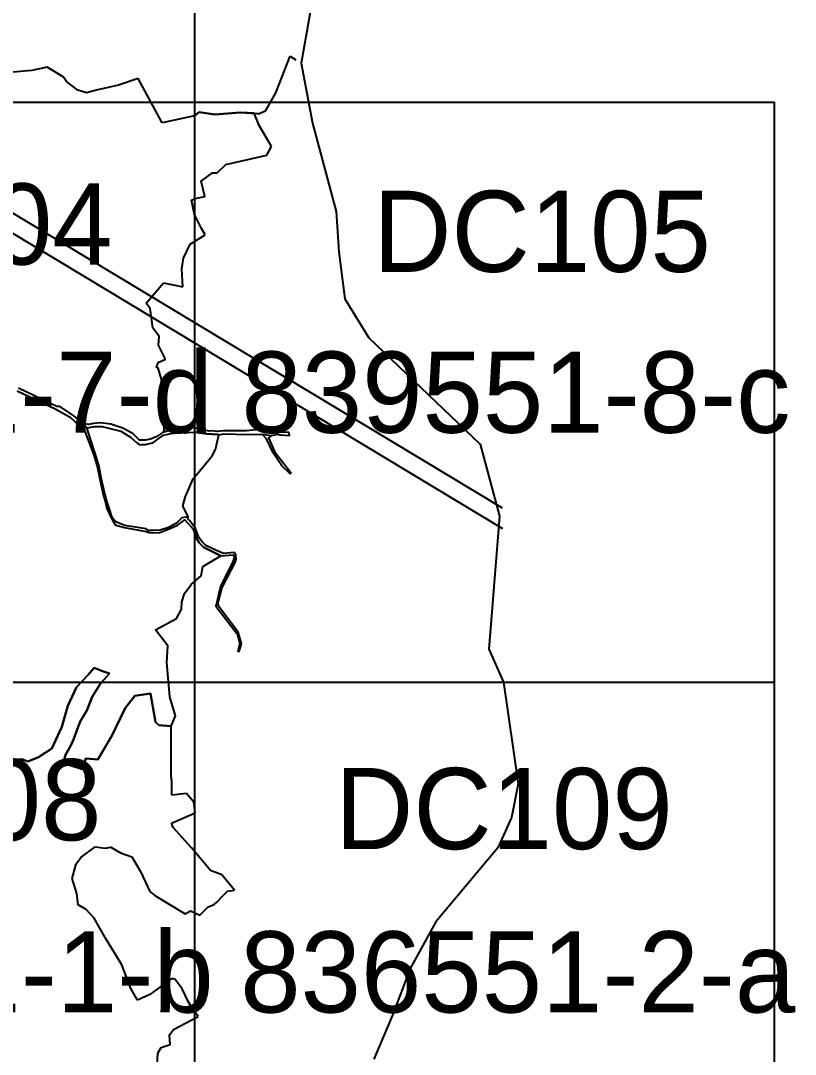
# Model space of a CAD drawing. Extents: x 548357 to 553070, y 1834500 to 1842500.
# Drawn here: x 551850 to 552518, y 1835679 to 1836570 of the extents above; entities that cross this region are included whole.
import ezdxf

# ---------------------------------------------------------------- set-up
doc = ezdxf.new("R2010")
doc.units = 0
for name, color, linetype in [('Level 10', 7, 'Continuous'), ('Level 11', 7, 'Continuous'), ('Level 30', 7, 'Continuous'), ('Level 52', 7, 'Continuous'), ('Level 55', 7, 'Continuous'), ('Level 61', 7, 'Continuous'), ('Level 62', 7, 'Continuous'), ('Level 8', 7, 'Continuous')]:
    doc.layers.add(name, color=color, linetype=linetype)

msp = doc.modelspace()

# ---------------------------------------------------------------- linework, layer by layer
at = {"layer": 'Level 10'}
for p, q in [((551903.13, 1836223.25), (551907.09, 1836219.13)), ((552057.94, 1836213.65), (552066.04, 1836212.58))]:
    msp.add_line(p, q, dxfattribs=at)
for points in [[(552100.78, 1836585.91), (552091.76, 1836533.64), (552101.63, 1836482.02), (552121.77, 1836405.71), (552124.14, 1836371.02), (552129.36, 1836330.63), (552150.18, 1836296.97), (552246.17, 1836205.21), (552262.78, 1836142.99), (552253.61, 1836028.26), (552266.25, 1836000), (552278.87, 1835912.33), (552273.06, 1835883.28), (552261.45, 1835857.13), (552207.74, 1835793.22), (552185.76, 1835752.98), (552170.57, 1835712.82), (552154.3, 1835674.82)], [(551846.79, 1836251.23), (551879.57, 1836235.62), (551892.33, 1836228.53), (551901.5, 1836220.24), (551903.52, 1836218.79), (551905.14, 1836216.12), (551912.44, 1836196.66), (551915.76, 1836186.2), (551918.35, 1836173.48), (551921.03, 1836161.68), (551922.98, 1836154.82), (551924.21, 1836149.57), (551927.86, 1836141.67), (551931.36, 1836135.68), (551933.1, 1836135.1), (551939.19, 1836133.41), (551957.94, 1836129.71), (551960.48, 1836128.87), (551963.27, 1836128.72), (551969.94, 1836128.99), (551977.91, 1836132.06), (551985.18, 1836135.38), (551991.4, 1836139.96), (551998.51, 1836131.73), (552001.33, 1836124.13), (552003.78, 1836120.16), (552007.51, 1836116.31), (552022.32, 1836108.9), (552032.99, 1836109.78), (552034.19, 1836108.22), (552033, 1836104.44), (552022.1, 1836082.33), (552018.91, 1836068.88), (552017.96, 1836065.27), (552019.06, 1836064.42), (552036.61, 1836041.64), (552038.7, 1836033.16), (552036.95, 1836026.59), (552038.36, 1836026.28), (552040.1, 1836033.38), (552037.32, 1836042.97), (552020.29, 1836065.39), (552020.06, 1836068.69), (552023.43, 1836081.56), (552034.99, 1836103.61), (552035.62, 1836106.3), (552035.35, 1836109.78), (552033.91, 1836111.66), (552024.84, 1836110.89), (552018.82, 1836113.37), (552009.36, 1836117.81), (552006.25, 1836120.79), (552003.41, 1836124.58), (552000.44, 1836132.55), (551995.65, 1836138.91), (551994, 1836140.66), (551994.15, 1836142.51), (551988.76, 1836141.55), (551984.15, 1836137.12), (551977.22, 1836133.28), (551969.97, 1836130.98), (551964.16, 1836130.72), (551960.05, 1836130.8), (551957.88, 1836132.07), (551939.67, 1836135.04), (551932.31, 1836137.79), (551928.68, 1836141.89), (551926.22, 1836149.84), (551924.51, 1836155.15), (551922.4, 1836162.27), (551919.77, 1836173.54), (551917.04, 1836186.69), (551913.99, 1836197.18), (551907.52, 1836217.45), (551907.09, 1836219.13)], [(551847.77, 1836253.64), (551880.81, 1836237.94), (551882.98, 1836238.06), (551895.25, 1836229.64), (551903.13, 1836223.25)], [(552066.04, 1836212.58), (552071.62, 1836213.74), (552073.5, 1836213.18), (552081.62, 1836212.78), (552080.97, 1836215.15), (552074.07, 1836215.47), (552071.8, 1836215.85), (552055.56, 1836217.88), (552044.49, 1836216.74), (552025.08, 1836216.76), (552019.2, 1836216), (552014.58, 1836216.66), (552012.37, 1836216.26), (551999.34, 1836219.37), (551981.11, 1836217.79), (551978.3, 1836216.89), (551976.11, 1836216.42), (551973.62, 1836215.47), (551971.86, 1836214.87), (551966.55, 1836211.57), (551961.76, 1836209.58), (551957.49, 1836208.5), (551952.24, 1836208.67), (551946.92, 1836213.98), (551937.76, 1836218.99), (551927.41, 1836222.4), (551918.51, 1836223.45), (551912.64, 1836223), (551908.14, 1836222.24), (551903.13, 1836223.25)], [(551907.09, 1836219.13), (551913.58, 1836220.53), (551919.95, 1836220.28), (551936.23, 1836216.31), (551944.6, 1836211.17), (551949.73, 1836206.67), (551952.12, 1836204.51), (551954.57, 1836205), (551957.46, 1836205), (551960.89, 1836205.7), (551963.83, 1836206.24), (551966.91, 1836208.59), (551972.92, 1836212.87), (551980.85, 1836214.74), (551982.06, 1836214.52), (551999.97, 1836215.64), (552010.34, 1836214.09), (552019.94, 1836213.59), (552020.79, 1836213.2), (552025.2, 1836214.11), (552045.04, 1836213.54), (552057.94, 1836213.65)], [(552066.04, 1836212.58), (552063.43, 1836210.5), (552068.66, 1836198.97), (552075.48, 1836189.86), (552082.84, 1836180.73), (552082.09, 1836179.69), (552075.03, 1836186.46), (552067.57, 1836197.82), (552061.8, 1836209.76), (552057.94, 1836213.65)]]:
    msp.add_lwpolyline(points, dxfattribs=at)
at = {"layer": 'Level 11'}
for p, q in [((551990.62, 1836215.29), (551989.99, 1836215.29)), ((551991.24, 1836215.92), (551990.62, 1836215.29)), ((551990.62, 1836215.29), (551991.24, 1836214.67)), ((551991.24, 1836216.54), (551991.24, 1836215.92)), ((551991.87, 1836215.29), (551991.24, 1836215.92)), ((551991.24, 1836214.67), (551991.87, 1836215.29)), ((551991.24, 1836214.67), (551991.24, 1836214.04)), ((551992.49, 1836215.29), (551991.87, 1836215.29)), ((552068.73, 1836196.67), (552068.1, 1836196.67)), ((552069.35, 1836197.29), (552068.73, 1836196.67)), ((552068.73, 1836196.67), (552069.35, 1836196.04)), ((552069.35, 1836197.92), (552069.35, 1836197.29)), ((552069.98, 1836196.67), (552069.35, 1836197.29)), ((552069.35, 1836196.04), (552069.98, 1836196.67)), ((552070.6, 1836196.67), (552069.98, 1836196.67)), ((551913.45, 1836194.06), (551912.83, 1836194.06)), ((551914.08, 1836194.69), (551913.45, 1836194.06)), ((551913.45, 1836194.06), (551914.08, 1836193.44)), ((551914.08, 1836195.31), (551914.08, 1836194.69)), ((551914.7, 1836194.06), (551914.08, 1836194.69)), ((551914.08, 1836193.44), (551914.7, 1836194.06)), ((551914.08, 1836193.44), (551914.08, 1836192.81)), ((551915.33, 1836194.06), (551914.7, 1836194.06)), ((552069.35, 1836196.04), (552069.35, 1836195.42))]:
    msp.add_line(p, q, dxfattribs=at)
for centre in [(551991.24, 1836215.29), (552069.35, 1836196.67), (551914.08, 1836194.06)]:
    msp.add_circle(centre, 0.15, dxfattribs=at)
at = {"layer": 'Level 30'}
for points in [[(551348.47, 1837748.51), (550483.82, 1837722.11), (550485.25, 1837709.99), (550679.92, 1837088.91), (551354.55, 1836691.65), (551571.93, 1836563.69), (551789.05, 1836436.87), (552264.96, 1836150.15)], [(550031.93, 1837602.33), (550348.99, 1837684.32), (550351.57, 1837684.99), (550448.4, 1837710.03), (550459.83, 1837721.37), (550468.77, 1837721.65), (550470.52, 1837706.85), (550667.33, 1837078.92), (551346.93, 1836678.72), (551564.34, 1836550.75), (551781.4, 1836423.97), (552265.29, 1836132.44)]]:
    msp.add_lwpolyline(points, dxfattribs=at)
at = {"layer": 'Level 52'}
for p, q in [((552082.28, 1836539.8), (552087.02, 1836536.72)), ((551859.5, 1836527.32), (551833.42, 1836525.23)), ((551872.59, 1836530.18), (551859.5, 1836527.32)), ((551999.69, 1836488.48), (552003.64, 1836491.42)), ((551958.03, 1836326.91), (551972.88, 1836344.24)), ((551972.88, 1836344.24), (551989.73, 1836340.85)), ((551974.63, 1836278.48), (551968.64, 1836290.59)), ((552000, 1836215.64), (552000, 1836219.21)), ((552000, 1836127.71), (552000, 1836133.13)), ((552006.83, 1836099.54), (552022.32, 1836108.9)), ((551890.5, 1835979.5), (551897.97, 1835995.7)), ((551897.97, 1835995.7), (551890.5, 1835979.5)), ((551983.23, 1835970.76), (551978.43, 1835987.35)), ((551885.17, 1835961.44), (551890.5, 1835979.5)), ((551890.5, 1835979.5), (551885.17, 1835961.44)), ((551979.62, 1835961.99), (551983.23, 1835970.76)), ((551876.54, 1835942.65), (551885.17, 1835961.44)), ((551885.17, 1835961.44), (551876.54, 1835942.65)), ((551865.15, 1835935.32), (551876.54, 1835942.65)), ((551876.54, 1835942.65), (551865.15, 1835935.32)), ((551856.05, 1835931.37), (551865.15, 1835935.32)), ((551865.15, 1835935.32), (551856.05, 1835931.37)), ((551889.52, 1835929.06), (551902.81, 1835924.75)), ((551902.81, 1835924.75), (551889.52, 1835929.06)), ((551992.94, 1835903.81), (551980.21, 1835902.34)), ((551979.98, 1835878.2), (552000.29, 1835887.13))]:
    msp.add_line(p, q, dxfattribs=at)
for points in [[(552053.52, 1836490.48), (552055.74, 1836490.34), (552061.26, 1836492.9), (552069.78, 1836508.21), (552082.28, 1836539.8)], [(551971.69, 1836482.42), (551963.99, 1836496.81), (551951.24, 1836520.42), (551934.11, 1836514.8), (551916.44, 1836510.73), (551906.59, 1836508.05), (551898.96, 1836510.58), (551889.32, 1836517.86), (551886.52, 1836522.08), (551872.59, 1836530.18)], [(552003.64, 1836491.42), (551999.69, 1836488.48), (551971.69, 1836482.42)], [(552051.29, 1836490.61), (552039.16, 1836491.12), (552017.22, 1836489.6), (552003.64, 1836491.42)], [(552003.64, 1836491.42), (552017.22, 1836489.6), (552039.16, 1836491.12), (552053.52, 1836490.48)], [(552066.1, 1836461.77), (552055.34, 1836479.88), (552051.29, 1836490.61)], [(552062.13, 1836454.42), (552066.1, 1836461.77)], [(552008.96, 1836385.76), (552005.72, 1836391.28), (551999.63, 1836403.13), (551997.07, 1836415.54), (552000.28, 1836416.91), (552008.69, 1836418.88), (552005.58, 1836432.03), (552015.22, 1836439.13), (552019.15, 1836439.21), (552026.83, 1836446.37), (552062.13, 1836454.42)], [(551990.18, 1836365.49), (551995.88, 1836377.6), (552008.96, 1836385.76)], [(551989.73, 1836340.85), (551988.77, 1836356.32), (551990.18, 1836365.49)], [(551968.64, 1836290.59), (551969.2, 1836298.08), (551963.89, 1836305.46), (551961.49, 1836322.1), (551958.03, 1836326.91)], [(551973.62, 1836215.47), (551973.4, 1836222.73), (551974.57, 1836232.8), (551973.24, 1836242.5), (551971.59, 1836247.24), (551971.19, 1836261.31), (551968.45, 1836270.72), (551967, 1836271.27), (551968.3, 1836275.72), (551974.63, 1836278.48)], [(552000, 1836219.21), (551999.34, 1836219.37), (551981.11, 1836217.79), (551978.3, 1836216.89), (551976.11, 1836216.42), (551973.62, 1836215.47)], [(552020.79, 1836213.2), (552019.94, 1836213.59), (552010.34, 1836214.09), (552000, 1836215.64)], [(551994.15, 1836142.51), (551989.69, 1836152.03), (551991.87, 1836160.1), (551998.46, 1836175.2), (552014.84, 1836195.11), (552017.71, 1836200.6), (552020.79, 1836213.2)], [(552000, 1836133.13), (551995.65, 1836138.91), (551994, 1836140.66), (551994.15, 1836142.51)], [(552022.32, 1836108.9), (552007.51, 1836116.31), (552003.78, 1836120.16), (552001.33, 1836124.13), (552000, 1836127.71)], [(551988.39, 1836062.72), (551988.91, 1836069.27), (551991.07, 1836076.49), (551996.69, 1836084.13), (552005.47, 1836091.63), (552006.83, 1836099.54)], [(551978.43, 1835987.35), (551975.97, 1836016.86), (551976.76, 1836031.12), (551965.97, 1836044.96), (551984.18, 1836054.8), (551988.39, 1836062.72)], [(551897.97, 1835995.7), (551907.98, 1836006.36), (551913.23, 1836012.24)], [(551913.23, 1836012.24), (551907.98, 1836006.36), (551897.97, 1835995.7)], [(551913.23, 1836012.24), (551920.22, 1836009.43), (551926.43, 1836007.26)], [(551926.43, 1836007.26), (551920.22, 1836009.43), (551913.23, 1836012.24)], [(551926.43, 1836007.26), (551918.49, 1835998.7), (551911.35, 1835987.28)], [(551911.35, 1835987.28), (551918.49, 1835998.7), (551926.43, 1836007.26)], [(551902.81, 1835924.75), (551905.93, 1835933.94), (551916.3, 1835933.07), (551928.46, 1835953.75), (551940.02, 1835977.39), (551948.34, 1835988.08), (551961.67, 1835990.18), (551966.05, 1835965.34), (551969.05, 1835962.69), (551979.62, 1835961.99)], [(551979.62, 1835961.99), (551969.05, 1835962.69), (551966.05, 1835965.34), (551961.67, 1835990.18), (551948.34, 1835988.08), (551940.02, 1835977.39), (551928.46, 1835953.75), (551916.3, 1835933.07), (551905.93, 1835933.94), (551902.81, 1835924.75)], [(551911.35, 1835987.28), (551906.87, 1835975.45), (551904.25, 1835971.05)], [(551904.25, 1835971.05), (551906.87, 1835975.45), (551911.35, 1835987.28)], [(551904.25, 1835971.05), (551901.17, 1835965.87), (551895.26, 1835950.57)], [(551895.26, 1835950.57), (551901.17, 1835965.87), (551904.25, 1835971.05)], [(551980.21, 1835902.34), (551980.1, 1835914.18), (551979.55, 1835919.11), (551979.62, 1835961.99)], [(551895.26, 1835950.57), (551892.41, 1835944.05), (551888.39, 1835937.24)], [(551888.39, 1835937.24), (551892.41, 1835944.05), (551895.26, 1835950.57)], [(551840.86, 1835932.87), (551850.8, 1835933.56), (551856.05, 1835931.37)], [(551856.05, 1835931.37), (551850.8, 1835933.56), (551840.86, 1835932.87)], [(551888.39, 1835937.24), (551887.1, 1835931.82), (551889.52, 1835929.06)], [(551889.52, 1835929.06), (551887.1, 1835931.82), (551888.39, 1835937.24)], [(552000.29, 1835887.13), (551999.02, 1835896.52), (551992.94, 1835903.81)], [(552034.28, 1835820.4), (552023.36, 1835833.7), (552013.59, 1835837.42), (551997.01, 1835857.16), (551981.31, 1835874.47), (551979.98, 1835878.2)], [(551894.29, 1835830.45), (551897.71, 1835843.12), (551901.59, 1835848.76), (551914.11, 1835858.02)], [(551914.11, 1835858.02), (551922.51, 1835856.8), (551927.64, 1835857.47), (551935.78, 1835852.72), (551945.71, 1835849.24), (551953.18, 1835836.74), (551961.17, 1835819.5), (551965.43, 1835815.89), (551991.64, 1835800.04), (551996.26, 1835802.65), (552004.22, 1835798.98), (552011.37, 1835806.24), (552016.74, 1835808.08), (552018.97, 1835810.2), (552024.22, 1835815.5), (552028.05, 1835819.75), (552034.28, 1835820.4)], [(551906.19, 1835803.96), (551899.22, 1835807.86), (551898.23, 1835817.63), (551894.29, 1835830.45)], [(551950.43, 1835725.65), (551944.83, 1835735.57), (551936.93, 1835756.22), (551922.86, 1835779.11), (551913.27, 1835796.46), (551906.19, 1835803.96)], [(551982.93, 1835743.51), (551980.08, 1835744.26), (551961.27, 1835730.62), (551950.43, 1835725.65)], [(552002.82, 1835711.56), (551997.94, 1835718.15), (551994.1, 1835724.59), (551989, 1835735.37), (551982.93, 1835743.51)], [(551967.48, 1835669.3), (551968.08, 1835679.89), (551970.86, 1835684.72), (551978.76, 1835687.32), (551978.18, 1835695.86), (551981.64, 1835700.26), (552002.82, 1835711.56)]]:
    msp.add_lwpolyline(points, dxfattribs=at)
at = {"layer": 'Level 61'}
for p, q in [((552000, 1835000), (552000, 1840500)), ((550500, 1836500), (552500, 1836500)), ((552500, 1835000), (552500, 1836500)), ((550500, 1836000), (552500, 1836000))]:
    msp.add_line(p, q, dxfattribs=at)
at = {"layer": 'Level 8'}
msp.add_lwpolyline([(552100.78, 1836585.91), (552091.76, 1836533.64), (552101.63, 1836482.02), (552121.77, 1836405.71), (552124.14, 1836371.02), (552129.36, 1836330.63), (552150.18, 1836296.97), (552246.17, 1836205.21), (552262.78, 1836142.99), (552253.61, 1836028.26), (552266.25, 1836000.01), (552278.87, 1835912.33), (552273.06, 1835883.28), (552261.45, 1835857.13), (552207.74, 1835793.23), (552185.76, 1835752.98), (552170.57, 1835712.82), (552154.3, 1835674.82)], dxfattribs=at)

# ---------------------------------------------------------------- texts
at = {"layer": 'Level 55'}
for s, p in [('839551-7-d', (551536.9, 1836215)), ('839551-8-c', (552040.18, 1836215)), ('836551-1-b', (551537.44, 1835715)), ('836551-2-a', (552039.16, 1835715))]:
    msp.add_text(s, height=70, dxfattribs=at).set_placement(p)
at = {"layer": 'Level 62'}
for s, p in [('DC104', (551637.73, 1836360.03)), ('DC105', (552153.73, 1836353.76)), ('DC108', (551628.03, 1835863.52)), ('DC109', (552120.86, 1835855.89))]:
    msp.add_text(s, height=70, dxfattribs=at).set_placement(p)

doc.saveas('drawing.dxf')
